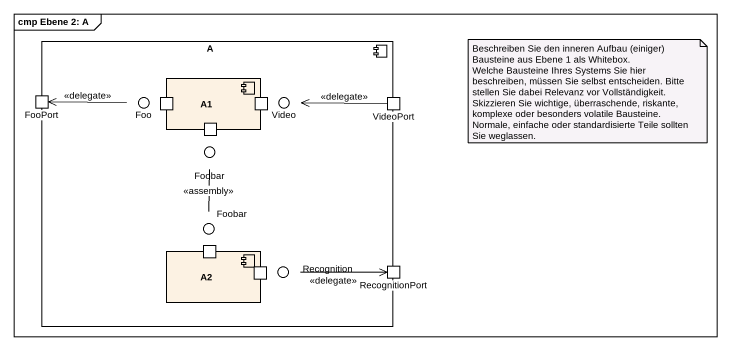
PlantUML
@startuml
mainframe cmp Ebene 2: A
component A {
  port FooPort
  component A1 {
    port " " as port1
    port " " as port2
    port " " as port3
  }
  port VideoPort
  component A2 {
    port " " as port4
    port " " as port5
  }
  port RecognitionPort
}
() Foo
() Video
() Foobar
() "Foobar" as Foobar_2
() Recognition
A -up- Foo
A -up- Video
A -up- Foobar
A -- Foobar_2
A -- Recognition
Foo -left-> FooPort : <<delegate>>
VideoPort -left-> Video : <<delegate>>
Foobar_2 -up- Foobar : <<assembly>>
Recognition -right-> RecognitionPort : <<delegate>>
note as N1
  Beschreiben Sie den inneren Aufbau (einiger) Bausteine aus Ebene 1 als Whitebox.
  Welche Bausteine Ihres Systems Sie hier beschreiben, müssen Sie selbst entscheiden. Bitte stellen Sie dabei Relevanz vor Vollständigkeit. Skizzieren Sie wichtige, überraschende, riskante, komplexe oder besonders volatile Bausteine. Normale, einfache oder standardisierte Teile sollten Sie weglassen.
end note
@enduml
